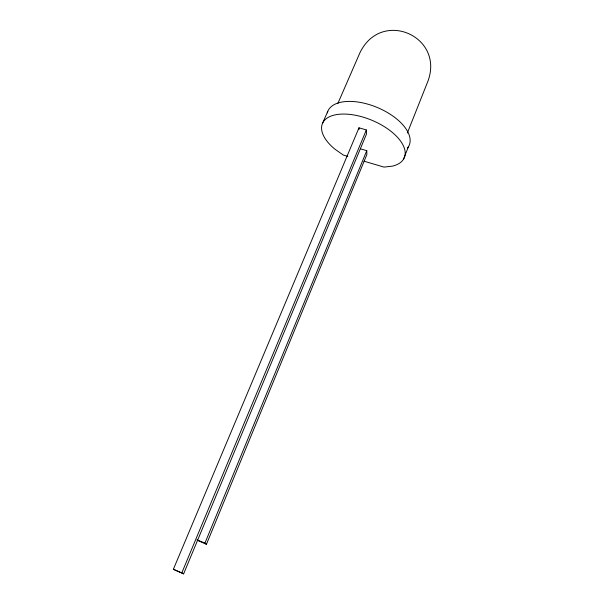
<?xml version="1.0" encoding="UTF-8"?>
<svg xmlns="http://www.w3.org/2000/svg" width="604" height="604" viewBox="0 0 604 604"><rect width="100%" height="100%" fill="white"/><g stroke="black" fill="none" stroke-linecap="round" stroke-linejoin="round"><path stroke-width="0.91" d="M403.449 159.328L408.357 146.878M407.338 133.046L427.156 83.141C446.53 36.874 381.222 7.641 359.75 53.152L337.832 103.526M366.779 150.683L366.862 154.586L206.425 544.31L204.945 543.079L366.779 150.683L360.573 148.863M183.646 573.8L366.432 134.156L366.349 129.943L358.98 127.814L173.363 569.293L183.646 573.8L173.363 569.293M181.864 572.766L366.349 129.943M322.408 123.593L327.798 111.302M347.813 156.383L343.291 155.039L334.971 149.218A44.356 22.038 22.6 0 1 333.265 115.334A44.356 22.038 22.6 0 1 393 132.986A44.356 22.038 22.6 0 1 392.313 166.16L383.993 167.104L364.091 161.208M196.881 539.863L204.945 543.079M206.425 544.31L197.402 540.286M358.98 127.814L359.033 129.505M327.27 112.903A44.107 22.499 22.6 0 1 378.897 108.176A44.107 22.499 22.6 0 1 407.345 148.252"/></g></svg>
